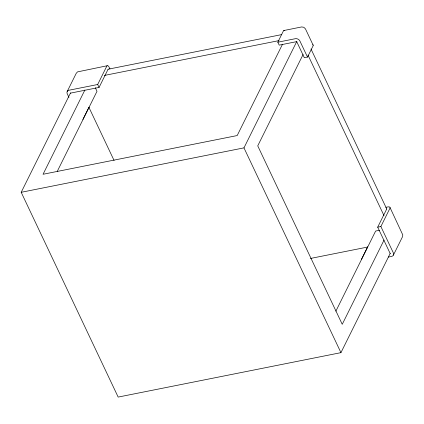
<?xml version="1.0" encoding="UTF-8"?>
<svg xmlns="http://www.w3.org/2000/svg" width="424" height="424" viewBox="0 0 424 424"><rect width="100%" height="100%" fill="white"/><g stroke="black" fill="none" stroke-linecap="round" stroke-linejoin="round"><path stroke-width="0.64" d="M67.204 91.499L76.23 73.315L77.523 71.884L107.203 65.746M390.319 253.186L340.944 352.651L118.169 397.081L21.2 192.3L70.575 92.835M84.88 90.015L43.057 174.269L237.186 135.553L282.543 44.175M70.421 93.142L99.062 87.434L97.679 84.508L106.721 66.292A3.615 1.59 78.7 0 1 109.106 67.199L109.959 68.99M82.887 119.473L89.013 107.134M57.24 171.413L97.001 91.314L95.305 87.72M99.062 87.434L108.104 69.218M312.811 44.716A3.615 1.606 -25.3 0 1 313.034 45.956L307.511 57.086L304.326 57.722L296.71 41.632L279.204 45.124L277.821 42.199L283.343 31.069A3.615 1.59 78.7 0 1 284.462 30.496M340.944 352.651L243.97 147.87L296.869 41.308M303.096 54.484L257.739 145.861L342.242 324.312L384.065 240.058M361.518 259.207L367.645 246.874M335.872 311.147L375.632 231.048L379.369 230.301M390.165 253.499L377.694 227.169L386.736 208.958M388.363 257.055L391.548 256.425A3.615 2.82 26.4 0 0 393.345 252.863L380.879 226.533L389.916 208.322A3.615 1.606 -25.3 0 0 387.737 206.933L385.829 207.315M393.377 255.142L402.434 236.905L402.8 234.97L390.059 207.601M283.81 30.528L301.623 26.945L303.807 27.279L305.444 28.864L313.182 45.257M108.041 69.234L281.451 34.646M104.405 75.43L279.056 40.598M277.821 42.199L295.321 38.706A3.615 2.82 26.4 0 1 299.89 41.001L307.511 57.086M97.679 84.508L69.038 90.217A3.615 2.82 26.4 0 0 67.241 93.778L68.937 97.372M21.2 192.3L243.97 147.87M377.694 227.169L380.879 226.533M310.447 258.454L367.587 247.06M310.999 49.009L386.762 209.016M307.999 55.109L384.022 215.657M88.902 107.299L114.051 160.415"/></g></svg>
